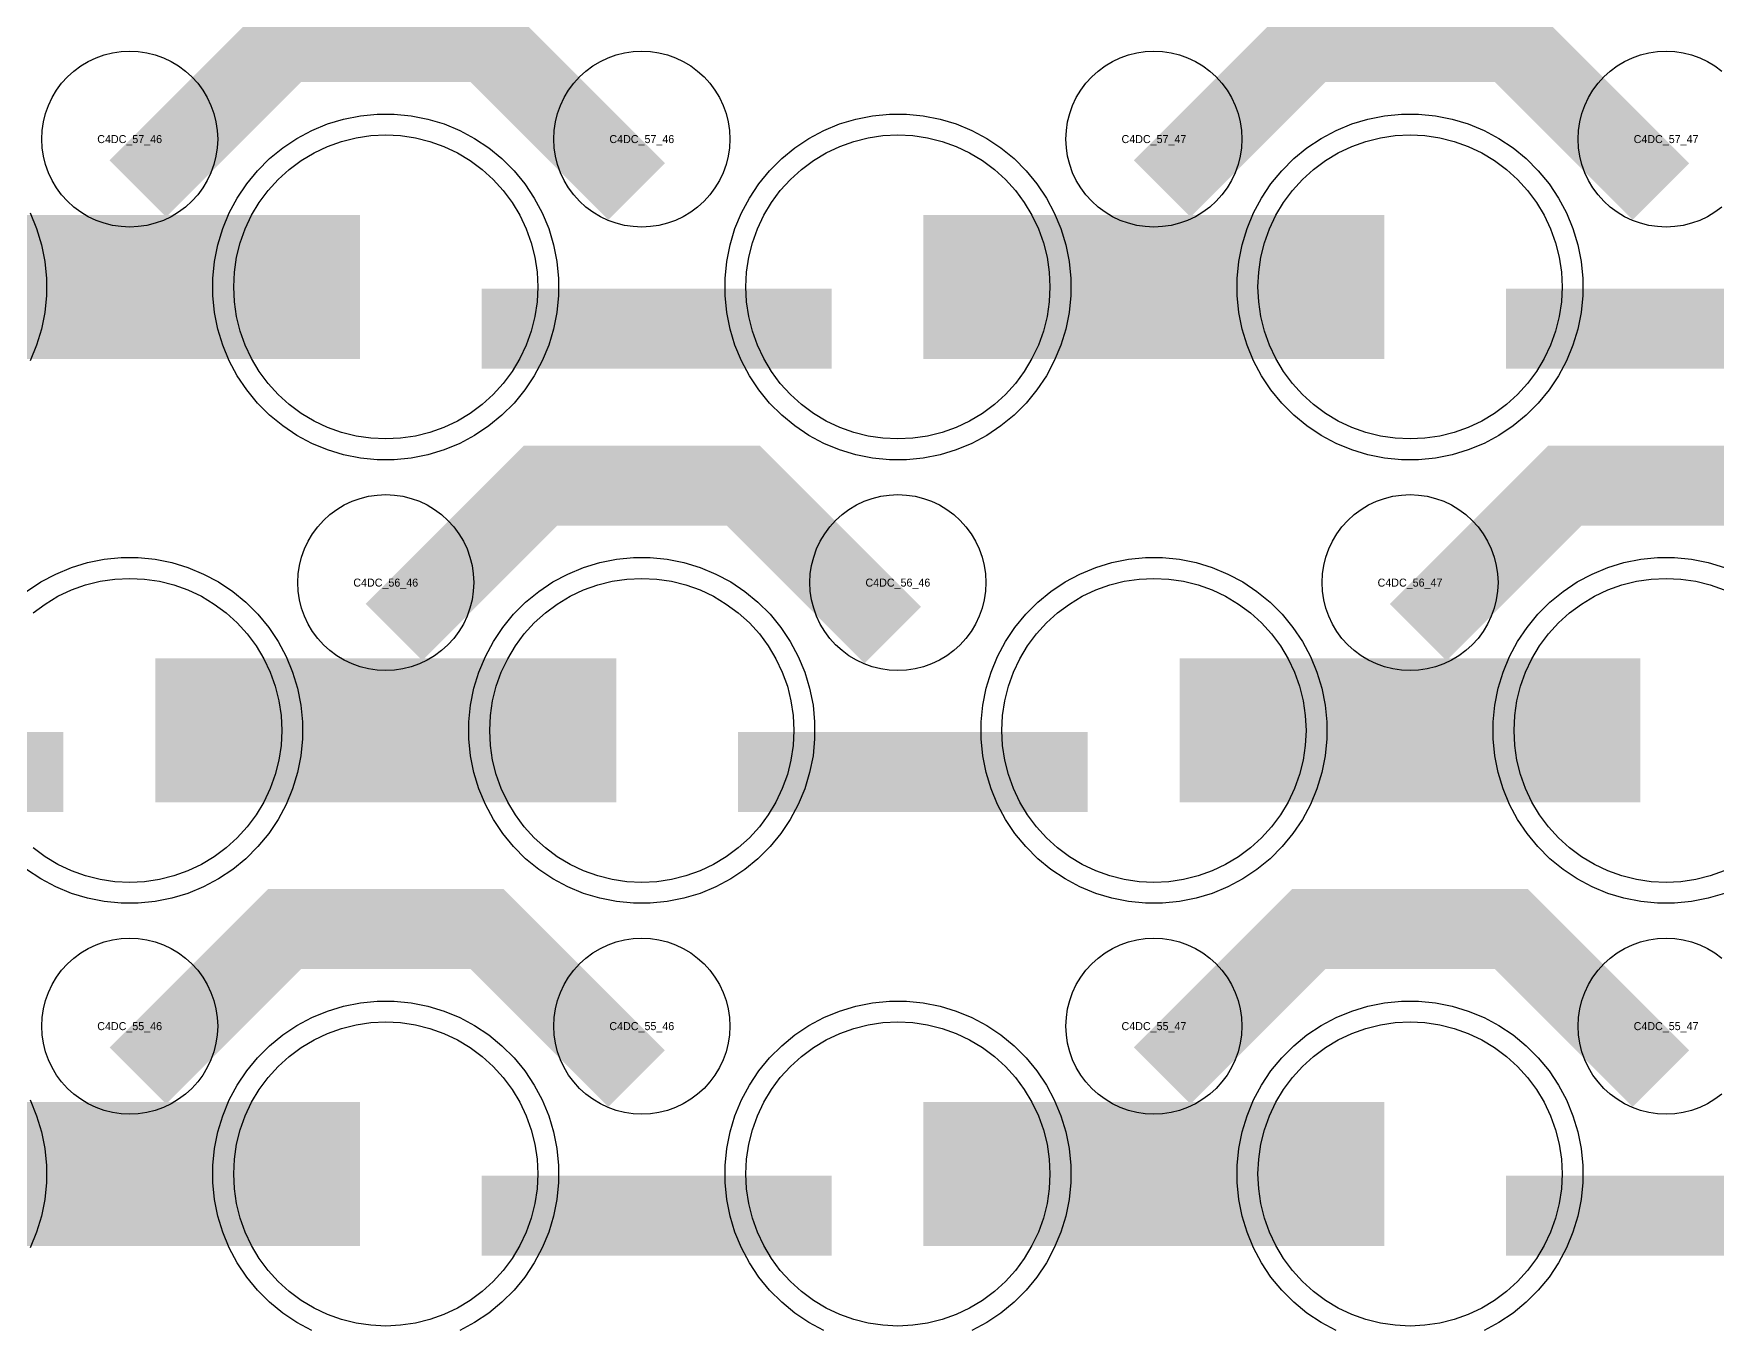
# Model space of a CAD drawing. Extents: x -11880 to 11880, y -14992 to 14992.
# Drawn here: x 2690 to 3216, y -7267 to -6862 of the extents above; entities that cross this region are included whole.
import ezdxf
from ezdxf.enums import TextEntityAlignment as Align

# ---------------------------------------------------------------- set-up
doc = ezdxf.new("R2010")
doc.units = 0
doc.header["$MEASUREMENT"] = 0
for name, color, linetype in [('GDS_775_DT_237', 138, 'CONTINUOUS'), ('RDL1_FS', 34, 'CONTINUOUS'), ('RDL_BS', 160, 'CONTINUOUS')]:
    doc.layers.add(name, color=color, linetype=linetype)

msp = doc.modelspace()

# ---------------------------------------------------------------- linework, layer by layer
at = {"layer": 'RDL1_FS', "color": 241, "true_color": 0xf7abae}
for points in [[(2800, -6988.919), (2795.343, -6988.69), (2790.732, -6988.006), (2786.209, -6986.874), (2781.819, -6985.302), (2777.605, -6983.31), (2773.605, -6980.912), (2769.86, -6978.134), (2766.406, -6975.004), (2763.276, -6971.55), (2760.498, -6967.805), (2758.1, -6963.805), (2756.108, -6959.591), (2754.536, -6955.201), (2753.404, -6950.678), (2752.72, -6946.067), (2752.491, -6941.41), (2752.72, -6936.753), (2753.404, -6932.142), (2754.536, -6927.619), (2756.108, -6923.229), (2758.1, -6919.015), (2760.498, -6915.015), (2763.276, -6911.27), (2766.406, -6907.816), (2769.86, -6904.686), (2773.605, -6901.908), (2777.605, -6899.51), (2781.819, -6897.518), (2786.209, -6895.946), (2790.732, -6894.814), (2795.343, -6894.13), (2800, -6893.901), (2804.657, -6894.13), (2809.268, -6894.814), (2813.791, -6895.946), (2818.181, -6897.518), (2822.395, -6899.51), (2826.395, -6901.908), (2830.14, -6904.686), (2833.594, -6907.816), (2836.724, -6911.27), (2839.502, -6915.015), (2841.9, -6919.015), (2843.892, -6923.229), (2845.464, -6927.619), (2846.596, -6932.142), (2847.28, -6936.753), (2847.509, -6941.41), (2847.28, -6946.067), (2846.596, -6950.678), (2845.464, -6955.201), (2843.892, -6959.591), (2841.9, -6963.805), (2839.502, -6967.805), (2836.724, -6971.55), (2833.594, -6975.004), (2830.14, -6978.134), (2826.395, -6980.912), (2822.395, -6983.31), (2818.181, -6985.302), (2813.791, -6986.874), (2809.268, -6988.006), (2804.657, -6988.69)], [(2960, -6988.919), (2955.343, -6988.69), (2950.732, -6988.006), (2946.209, -6986.874), (2941.819, -6985.302), (2937.605, -6983.31), (2933.605, -6980.912), (2929.86, -6978.134), (2926.406, -6975.004), (2923.276, -6971.55), (2920.498, -6967.805), (2918.1, -6963.805), (2916.108, -6959.591), (2914.536, -6955.201), (2913.404, -6950.678), (2912.72, -6946.067), (2912.491, -6941.41), (2912.72, -6936.753), (2913.404, -6932.142), (2914.536, -6927.619), (2916.108, -6923.229), (2918.1, -6919.015), (2920.498, -6915.015), (2923.276, -6911.27), (2926.406, -6907.816), (2929.86, -6904.686), (2933.605, -6901.908), (2937.605, -6899.51), (2941.819, -6897.518), (2946.209, -6895.946), (2950.732, -6894.814), (2955.343, -6894.13), (2960, -6893.901), (2964.657, -6894.13), (2969.268, -6894.814), (2973.791, -6895.946), (2978.181, -6897.518), (2982.395, -6899.51), (2986.395, -6901.908), (2990.14, -6904.686), (2993.594, -6907.816), (2996.724, -6911.27), (2999.502, -6915.015), (3001.9, -6919.015), (3003.892, -6923.229), (3005.464, -6927.619), (3006.596, -6932.142), (3007.28, -6936.753), (3007.509, -6941.41), (3007.28, -6946.067), (3006.596, -6950.678), (3005.464, -6955.201), (3003.892, -6959.591), (3001.9, -6963.805), (2999.502, -6967.805), (2996.724, -6971.55), (2993.594, -6975.004), (2990.14, -6978.134), (2986.395, -6980.912), (2982.395, -6983.31), (2978.181, -6985.302), (2973.791, -6986.874), (2969.268, -6988.006), (2964.657, -6988.69)], [(3120, -6988.919), (3115.343, -6988.69), (3110.732, -6988.006), (3106.209, -6986.874), (3101.819, -6985.302), (3097.605, -6983.31), (3093.605, -6980.912), (3089.86, -6978.134), (3086.406, -6975.004), (3083.276, -6971.55), (3080.498, -6967.805), (3078.1, -6963.805), (3076.108, -6959.591), (3074.536, -6955.201), (3073.404, -6950.678), (3072.72, -6946.067), (3072.491, -6941.41), (3072.72, -6936.753), (3073.404, -6932.142), (3074.536, -6927.619), (3076.108, -6923.229), (3078.1, -6919.015), (3080.498, -6915.015), (3083.276, -6911.27), (3086.406, -6907.816), (3089.86, -6904.686), (3093.605, -6901.908), (3097.605, -6899.51), (3101.819, -6897.518), (3106.209, -6895.946), (3110.732, -6894.814), (3115.343, -6894.13), (3120, -6893.901), (3124.657, -6894.13), (3129.268, -6894.814), (3133.791, -6895.946), (3138.181, -6897.518), (3142.395, -6899.51), (3146.395, -6901.908), (3150.14, -6904.686), (3153.594, -6907.816), (3156.724, -6911.27), (3159.502, -6915.015), (3161.9, -6919.015), (3163.892, -6923.229), (3165.464, -6927.619), (3166.596, -6932.142), (3167.28, -6936.753), (3167.509, -6941.41), (3167.28, -6946.067), (3166.596, -6950.678), (3165.464, -6955.201), (3163.892, -6959.591), (3161.9, -6963.805), (3159.502, -6967.805), (3156.724, -6971.55), (3153.594, -6975.004), (3150.14, -6978.134), (3146.395, -6980.912), (3142.395, -6983.31), (3138.181, -6985.302), (3133.791, -6986.874), (3129.268, -6988.006), (3124.657, -6988.69)]]:
    msp.add_lwpolyline(points, close=True, dxfattribs=at)
for points in [[(2648.002, -6941.41, 45, 45, 0), (2720.002, -6941.41, 45, 45, 0)], [(2720.002, -6941.41, 45, 45, 0), (2792.002, -6941.41, 45, 45, 0)], [(2968.002, -6941.41, 45, 45, 0), (3040.002, -6941.41, 45, 45, 0)], [(3040.002, -6941.41, 45, 45, 0), (3112.002, -6941.41, 45, 45, 0)]]:
    msp.add_lwpolyline(points, format="xyseb", dxfattribs=at)
at = {"layer": 'RDL1_FS'}
for points in [[(2689.86, -7043.251), (2693.605, -7040.473), (2697.605, -7038.075), (2701.819, -7036.083), (2706.209, -7034.511), (2710.732, -7033.379), (2715.343, -7032.695), (2720, -7032.466), (2724.657, -7032.695), (2729.268, -7033.379), (2733.791, -7034.511), (2738.181, -7036.083), (2742.395, -7038.075), (2746.395, -7040.473), (2750.14, -7043.251), (2753.594, -7046.381), (2756.724, -7049.835), (2759.502, -7053.58), (2761.9, -7057.58), (2763.892, -7061.794), (2765.464, -7066.184), (2766.596, -7070.707), (2767.28, -7075.318), (2767.509, -7079.975), (2767.28, -7084.632), (2766.596, -7089.243), (2765.464, -7093.766), (2763.892, -7098.156), (2761.9, -7102.37), (2759.502, -7106.37), (2756.724, -7110.115), (2753.594, -7113.569), (2750.14, -7116.699), (2746.395, -7119.477), (2742.395, -7121.875), (2738.181, -7123.867), (2733.791, -7125.439), (2729.268, -7126.571), (2724.657, -7127.255), (2720, -7127.484), (2715.343, -7127.255), (2710.732, -7126.571), (2706.209, -7125.439), (2701.819, -7123.867), (2697.605, -7121.875), (2693.605, -7119.477), (2689.86, -7116.699)], [(3218.181, -7123.867), (3213.791, -7125.439), (3209.268, -7126.571), (3204.657, -7127.255), (3200, -7127.484), (3195.343, -7127.255), (3190.732, -7126.571), (3186.209, -7125.439), (3181.819, -7123.867), (3177.605, -7121.875), (3173.605, -7119.477), (3169.86, -7116.699), (3166.406, -7113.569), (3163.276, -7110.115), (3160.498, -7106.37), (3158.1, -7102.37), (3156.108, -7098.156), (3154.536, -7093.766), (3153.404, -7089.243), (3152.72, -7084.632), (3152.491, -7079.975), (3152.72, -7075.318), (3153.404, -7070.707), (3154.536, -7066.184), (3156.108, -7061.794), (3158.1, -7057.58), (3160.498, -7053.58), (3163.276, -7049.835), (3166.406, -7046.381), (3169.86, -7043.251), (3173.605, -7040.473), (3177.605, -7038.075), (3181.819, -7036.083), (3186.209, -7034.511), (3190.732, -7033.379), (3195.343, -7032.695), (3200, -7032.466), (3204.657, -7032.695), (3209.268, -7033.379), (3213.791, -7034.511), (3218.181, -7036.083)]]:
    msp.add_lwpolyline(points, dxfattribs=at)
for points in [[(2880, -7127.484), (2875.343, -7127.255), (2870.732, -7126.571), (2866.209, -7125.439), (2861.819, -7123.867), (2857.605, -7121.875), (2853.605, -7119.477), (2849.86, -7116.699), (2846.406, -7113.569), (2843.276, -7110.115), (2840.498, -7106.37), (2838.1, -7102.37), (2836.108, -7098.156), (2834.536, -7093.766), (2833.404, -7089.243), (2832.72, -7084.632), (2832.491, -7079.975), (2832.72, -7075.318), (2833.404, -7070.707), (2834.536, -7066.184), (2836.108, -7061.794), (2838.1, -7057.58), (2840.498, -7053.58), (2843.276, -7049.835), (2846.406, -7046.381), (2849.86, -7043.251), (2853.605, -7040.473), (2857.605, -7038.075), (2861.819, -7036.083), (2866.209, -7034.511), (2870.732, -7033.379), (2875.343, -7032.695), (2880, -7032.466), (2884.657, -7032.695), (2889.268, -7033.379), (2893.791, -7034.511), (2898.181, -7036.083), (2902.395, -7038.075), (2906.395, -7040.473), (2910.14, -7043.251), (2913.594, -7046.381), (2916.724, -7049.835), (2919.502, -7053.58), (2921.9, -7057.58), (2923.892, -7061.794), (2925.464, -7066.184), (2926.596, -7070.707), (2927.28, -7075.318), (2927.509, -7079.975), (2927.28, -7084.632), (2926.596, -7089.243), (2925.464, -7093.766), (2923.892, -7098.156), (2921.9, -7102.37), (2919.502, -7106.37), (2916.724, -7110.115), (2913.594, -7113.569), (2910.14, -7116.699), (2906.395, -7119.477), (2902.395, -7121.875), (2898.181, -7123.867), (2893.791, -7125.439), (2889.268, -7126.571), (2884.657, -7127.255)], [(3040, -7127.484), (3035.343, -7127.255), (3030.732, -7126.571), (3026.209, -7125.439), (3021.819, -7123.867), (3017.605, -7121.875), (3013.605, -7119.477), (3009.86, -7116.699), (3006.406, -7113.569), (3003.276, -7110.115), (3000.498, -7106.37), (2998.1, -7102.37), (2996.108, -7098.156), (2994.536, -7093.766), (2993.404, -7089.243), (2992.72, -7084.632), (2992.491, -7079.975), (2992.72, -7075.318), (2993.404, -7070.707), (2994.536, -7066.184), (2996.108, -7061.794), (2998.1, -7057.58), (3000.498, -7053.58), (3003.276, -7049.835), (3006.406, -7046.381), (3009.86, -7043.251), (3013.605, -7040.473), (3017.605, -7038.075), (3021.819, -7036.083), (3026.209, -7034.511), (3030.732, -7033.379), (3035.343, -7032.695), (3040, -7032.466), (3044.657, -7032.695), (3049.268, -7033.379), (3053.791, -7034.511), (3058.181, -7036.083), (3062.395, -7038.075), (3066.395, -7040.473), (3070.14, -7043.251), (3073.594, -7046.381), (3076.724, -7049.835), (3079.502, -7053.58), (3081.9, -7057.58), (3083.892, -7061.794), (3085.464, -7066.184), (3086.596, -7070.707), (3087.28, -7075.318), (3087.509, -7079.975), (3087.28, -7084.632), (3086.596, -7089.243), (3085.464, -7093.766), (3083.892, -7098.156), (3081.9, -7102.37), (3079.502, -7106.37), (3076.724, -7110.115), (3073.594, -7113.569), (3070.14, -7116.699), (3066.395, -7119.477), (3062.395, -7121.875), (3058.181, -7123.867), (3053.791, -7125.439), (3049.268, -7126.571), (3044.657, -7127.255)], [(2800, -7266.049), (2795.343, -7265.82), (2790.732, -7265.136), (2786.209, -7264.004), (2781.819, -7262.432), (2777.605, -7260.44), (2773.605, -7258.042), (2769.86, -7255.264), (2766.406, -7252.134), (2763.276, -7248.68), (2760.498, -7244.935), (2758.1, -7240.935), (2756.108, -7236.721), (2754.536, -7232.331), (2753.404, -7227.808), (2752.72, -7223.197), (2752.491, -7218.54), (2752.72, -7213.883), (2753.404, -7209.272), (2754.536, -7204.749), (2756.108, -7200.359), (2758.1, -7196.145), (2760.498, -7192.145), (2763.276, -7188.4), (2766.406, -7184.946), (2769.86, -7181.816), (2773.605, -7179.038), (2777.605, -7176.64), (2781.819, -7174.648), (2786.209, -7173.076), (2790.732, -7171.944), (2795.343, -7171.26), (2800, -7171.031), (2804.657, -7171.26), (2809.268, -7171.944), (2813.791, -7173.076), (2818.181, -7174.648), (2822.395, -7176.64), (2826.395, -7179.038), (2830.14, -7181.816), (2833.594, -7184.946), (2836.724, -7188.4), (2839.502, -7192.145), (2841.9, -7196.145), (2843.892, -7200.359), (2845.464, -7204.749), (2846.596, -7209.272), (2847.28, -7213.883), (2847.509, -7218.54), (2847.28, -7223.197), (2846.596, -7227.808), (2845.464, -7232.331), (2843.892, -7236.721), (2841.9, -7240.935), (2839.502, -7244.935), (2836.724, -7248.68), (2833.594, -7252.134), (2830.14, -7255.264), (2826.395, -7258.042), (2822.395, -7260.44), (2818.181, -7262.432), (2813.791, -7264.004), (2809.268, -7265.136), (2804.657, -7265.82)], [(2960, -7266.049), (2955.343, -7265.82), (2950.732, -7265.136), (2946.209, -7264.004), (2941.819, -7262.432), (2937.605, -7260.44), (2933.605, -7258.042), (2929.86, -7255.264), (2926.406, -7252.134), (2923.276, -7248.68), (2920.498, -7244.935), (2918.1, -7240.935), (2916.108, -7236.721), (2914.536, -7232.331), (2913.404, -7227.808), (2912.72, -7223.197), (2912.491, -7218.54), (2912.72, -7213.883), (2913.404, -7209.272), (2914.536, -7204.749), (2916.108, -7200.359), (2918.1, -7196.145), (2920.498, -7192.145), (2923.276, -7188.4), (2926.406, -7184.946), (2929.86, -7181.816), (2933.605, -7179.038), (2937.605, -7176.64), (2941.819, -7174.648), (2946.209, -7173.076), (2950.732, -7171.944), (2955.343, -7171.26), (2960, -7171.031), (2964.657, -7171.26), (2969.268, -7171.944), (2973.791, -7173.076), (2978.181, -7174.648), (2982.395, -7176.64), (2986.395, -7179.038), (2990.14, -7181.816), (2993.594, -7184.946), (2996.724, -7188.4), (2999.502, -7192.145), (3001.9, -7196.145), (3003.892, -7200.359), (3005.464, -7204.749), (3006.596, -7209.272), (3007.28, -7213.883), (3007.509, -7218.54), (3007.28, -7223.197), (3006.596, -7227.808), (3005.464, -7232.331), (3003.892, -7236.721), (3001.9, -7240.935), (2999.502, -7244.935), (2996.724, -7248.68), (2993.594, -7252.134), (2990.14, -7255.264), (2986.395, -7258.042), (2982.395, -7260.44), (2978.181, -7262.432), (2973.791, -7264.004), (2969.268, -7265.136), (2964.657, -7265.82)], [(3120, -7266.049), (3115.343, -7265.82), (3110.732, -7265.136), (3106.209, -7264.004), (3101.819, -7262.432), (3097.605, -7260.44), (3093.605, -7258.042), (3089.86, -7255.264), (3086.406, -7252.134), (3083.276, -7248.68), (3080.498, -7244.935), (3078.1, -7240.935), (3076.108, -7236.721), (3074.536, -7232.331), (3073.404, -7227.808), (3072.72, -7223.197), (3072.491, -7218.54), (3072.72, -7213.883), (3073.404, -7209.272), (3074.536, -7204.749), (3076.108, -7200.359), (3078.1, -7196.145), (3080.498, -7192.145), (3083.276, -7188.4), (3086.406, -7184.946), (3089.86, -7181.816), (3093.605, -7179.038), (3097.605, -7176.64), (3101.819, -7174.648), (3106.209, -7173.076), (3110.732, -7171.944), (3115.343, -7171.26), (3120, -7171.031), (3124.657, -7171.26), (3129.268, -7171.944), (3133.791, -7173.076), (3138.181, -7174.648), (3142.395, -7176.64), (3146.395, -7179.038), (3150.14, -7181.816), (3153.594, -7184.946), (3156.724, -7188.4), (3159.502, -7192.145), (3161.9, -7196.145), (3163.892, -7200.359), (3165.464, -7204.749), (3166.596, -7209.272), (3167.28, -7213.883), (3167.509, -7218.54), (3167.28, -7223.197), (3166.596, -7227.808), (3165.464, -7232.331), (3163.892, -7236.721), (3161.9, -7240.935), (3159.502, -7244.935), (3156.724, -7248.68), (3153.594, -7252.134), (3150.14, -7255.264), (3146.395, -7258.042), (3142.395, -7260.44), (3138.181, -7262.432), (3133.791, -7264.004), (3129.268, -7265.136), (3124.657, -7265.82)]]:
    msp.add_lwpolyline(points, close=True, dxfattribs=at)
for points in [[(2728.002, -7079.975, 45, 45, 0), (2800.002, -7079.975, 45, 45, 0)], [(2800.002, -7079.975, 45, 45, 0), (2872.002, -7079.975, 45, 45, 0)], [(3048.002, -7079.975, 45, 45, 0), (3120.002, -7079.975, 45, 45, 0)], [(3120.002, -7079.975, 45, 45, 0), (3192.002, -7079.975, 45, 45, 0)], [(2648.002, -7218.54, 45, 45, 0), (2720.002, -7218.54, 45, 45, 0)], [(2720.002, -7218.54, 45, 45, 0), (2792.002, -7218.54, 45, 45, 0)], [(2968.002, -7218.54, 45, 45, 0), (3040.002, -7218.54, 45, 45, 0)], [(3040.002, -7218.54, 45, 45, 0), (3112.002, -7218.54, 45, 45, 0)]]:
    msp.add_lwpolyline(points, format="xyseb", dxfattribs=at)
at = {"layer": 'RDL_BS'}
for points in [[(2722.562, -6910.724, 25, 25, 0), (2768.377, -6864.909, 25, 25, 0), (2801.93, -6864.909, 25, 25, 0)], [(2878.401, -6911.623, 25, 25, 0), (2831.687, -6864.909, 25, 25, 0), (2801.929, -6864.909, 25, 25, 0)], [(3042.562, -6910.724, 25, 25, 0), (3088.377, -6864.909, 25, 25, 0), (3121.93, -6864.909, 25, 25, 0)], [(3198.401, -6911.623, 25, 25, 0), (3151.687, -6864.909, 25, 25, 0), (3121.929, -6864.909, 25, 25, 0)], [(2802.562, -7049.289, 25, 25, 0), (2848.377, -7003.474, 25, 25, 0), (2881.93, -7003.474, 25, 25, 0)], [(2958.401, -7050.188, 25, 25, 0), (2911.687, -7003.474, 25, 25, 0), (2881.929, -7003.474, 25, 25, 0)], [(3122.562, -7049.289, 25, 25, 0), (3168.377, -7003.474, 25, 25, 0), (3201.93, -7003.474, 25, 25, 0)], [(3278.401, -7050.188, 25, 25, 0), (3231.687, -7003.474, 25, 25, 0), (3201.929, -7003.474, 25, 25, 0)], [(2590.016, -7092.988, 25, 25, 0), (2699.281, -7092.988, 25, 25, 0)], [(2910.016, -7092.988, 25, 25, 0), (3019.281, -7092.988, 25, 25, 0)], [(2722.562, -7187.854, 25, 25, 0), (2768.377, -7142.039, 25, 25, 0), (2801.93, -7142.039, 25, 25, 0)], [(2878.401, -7188.753, 25, 25, 0), (2831.687, -7142.039, 25, 25, 0), (2801.929, -7142.039, 25, 25, 0)], [(3042.562, -7187.854, 25, 25, 0), (3088.377, -7142.039, 25, 25, 0), (3121.93, -7142.039, 25, 25, 0)], [(3198.401, -7188.753, 25, 25, 0), (3151.687, -7142.039, 25, 25, 0), (3121.929, -7142.039, 25, 25, 0)], [(2830.016, -7231.553, 25, 25, 0), (2939.281, -7231.553, 25, 25, 0)], [(3150.016, -7231.553, 25, 25, 0), (3259.281, -7231.553, 25, 25, 0)]]:
    msp.add_lwpolyline(points, format="xyseb", dxfattribs=at)
for points in [[(2720, -6922.716), (2717.307, -6922.584), (2714.635, -6922.188), (2712.016, -6921.531), (2709.481, -6920.624), (2707.044, -6919.472), (2704.72, -6918.079), (2702.557, -6916.476), (2700.558, -6914.664), (2698.746, -6912.665), (2697.143, -6910.502), (2695.75, -6908.178), (2694.598, -6905.741), (2693.691, -6903.206), (2693.034, -6900.587), (2692.638, -6897.915), (2692.506, -6895.222), (2692.638, -6892.529), (2693.034, -6889.857), (2693.691, -6887.238), (2694.598, -6884.703), (2695.75, -6882.266), (2697.143, -6879.942), (2698.746, -6877.779), (2700.558, -6875.78), (2702.557, -6873.968), (2704.72, -6872.365), (2707.044, -6870.972), (2709.481, -6869.82), (2712.016, -6868.913), (2714.635, -6868.256), (2717.307, -6867.86), (2720, -6867.728), (2722.693, -6867.86), (2725.365, -6868.256), (2727.984, -6868.913), (2730.519, -6869.82), (2732.956, -6870.972), (2735.28, -6872.365), (2737.443, -6873.968), (2739.442, -6875.78), (2741.254, -6877.779), (2742.857, -6879.942), (2744.25, -6882.266), (2745.402, -6884.703), (2746.309, -6887.238), (2746.966, -6889.857), (2747.362, -6892.529), (2747.494, -6895.222), (2747.362, -6897.915), (2746.966, -6900.587), (2746.309, -6903.206), (2745.402, -6905.741), (2744.25, -6908.178), (2742.857, -6910.502), (2741.254, -6912.665), (2739.442, -6914.664), (2737.443, -6916.476), (2735.28, -6918.079), (2732.956, -6919.472), (2730.519, -6920.624), (2727.984, -6921.531), (2725.365, -6922.188), (2722.693, -6922.584)], [(2880, -6922.716), (2877.307, -6922.584), (2874.635, -6922.188), (2872.016, -6921.531), (2869.481, -6920.624), (2867.044, -6919.472), (2864.72, -6918.079), (2862.557, -6916.476), (2860.558, -6914.664), (2858.746, -6912.665), (2857.143, -6910.502), (2855.75, -6908.178), (2854.598, -6905.741), (2853.691, -6903.206), (2853.034, -6900.587), (2852.638, -6897.915), (2852.506, -6895.222), (2852.638, -6892.529), (2853.034, -6889.857), (2853.691, -6887.238), (2854.598, -6884.703), (2855.75, -6882.266), (2857.143, -6879.942), (2858.746, -6877.779), (2860.558, -6875.78), (2862.557, -6873.968), (2864.72, -6872.365), (2867.044, -6870.972), (2869.481, -6869.82), (2872.016, -6868.913), (2874.635, -6868.256), (2877.307, -6867.86), (2880, -6867.728), (2882.693, -6867.86), (2885.365, -6868.256), (2887.984, -6868.913), (2890.519, -6869.82), (2892.956, -6870.972), (2895.28, -6872.365), (2897.443, -6873.968), (2899.442, -6875.78), (2901.254, -6877.779), (2902.857, -6879.942), (2904.25, -6882.266), (2905.402, -6884.703), (2906.309, -6887.238), (2906.966, -6889.857), (2907.362, -6892.529), (2907.494, -6895.222), (2907.362, -6897.915), (2906.966, -6900.587), (2906.309, -6903.206), (2905.402, -6905.741), (2904.25, -6908.178), (2902.857, -6910.502), (2901.254, -6912.665), (2899.442, -6914.664), (2897.443, -6916.476), (2895.28, -6918.079), (2892.956, -6919.472), (2890.519, -6920.624), (2887.984, -6921.531), (2885.365, -6922.188), (2882.693, -6922.584)], [(3040, -6922.716), (3037.307, -6922.584), (3034.635, -6922.188), (3032.016, -6921.531), (3029.481, -6920.624), (3027.044, -6919.472), (3024.72, -6918.079), (3022.557, -6916.476), (3020.558, -6914.664), (3018.746, -6912.665), (3017.143, -6910.502), (3015.75, -6908.178), (3014.598, -6905.741), (3013.691, -6903.206), (3013.034, -6900.587), (3012.638, -6897.915), (3012.506, -6895.222), (3012.638, -6892.529), (3013.034, -6889.857), (3013.691, -6887.238), (3014.598, -6884.703), (3015.75, -6882.266), (3017.143, -6879.942), (3018.746, -6877.779), (3020.558, -6875.78), (3022.557, -6873.968), (3024.72, -6872.365), (3027.044, -6870.972), (3029.481, -6869.82), (3032.016, -6868.913), (3034.635, -6868.256), (3037.307, -6867.86), (3040, -6867.728), (3042.693, -6867.86), (3045.365, -6868.256), (3047.984, -6868.913), (3050.519, -6869.82), (3052.956, -6870.972), (3055.28, -6872.365), (3057.443, -6873.968), (3059.442, -6875.78), (3061.254, -6877.779), (3062.857, -6879.942), (3064.25, -6882.266), (3065.402, -6884.703), (3066.309, -6887.238), (3066.966, -6889.857), (3067.362, -6892.529), (3067.494, -6895.222), (3067.362, -6897.915), (3066.966, -6900.587), (3066.309, -6903.206), (3065.402, -6905.741), (3064.25, -6908.178), (3062.857, -6910.502), (3061.254, -6912.665), (3059.442, -6914.664), (3057.443, -6916.476), (3055.28, -6918.079), (3052.956, -6919.472), (3050.519, -6920.624), (3047.984, -6921.531), (3045.365, -6922.188), (3042.693, -6922.584)], [(2800, -7061.281), (2797.307, -7061.149), (2794.635, -7060.753), (2792.016, -7060.096), (2789.481, -7059.189), (2787.044, -7058.037), (2784.72, -7056.644), (2782.557, -7055.041), (2780.558, -7053.229), (2778.746, -7051.23), (2777.143, -7049.067), (2775.75, -7046.743), (2774.598, -7044.306), (2773.691, -7041.771), (2773.034, -7039.152), (2772.638, -7036.48), (2772.506, -7033.787), (2772.638, -7031.094), (2773.034, -7028.422), (2773.691, -7025.803), (2774.598, -7023.268), (2775.75, -7020.831), (2777.143, -7018.507), (2778.746, -7016.344), (2780.558, -7014.345), (2782.557, -7012.533), (2784.72, -7010.93), (2787.044, -7009.537), (2789.481, -7008.385), (2792.016, -7007.478), (2794.635, -7006.821), (2797.307, -7006.425), (2800, -7006.293), (2802.693, -7006.425), (2805.365, -7006.821), (2807.984, -7007.478), (2810.519, -7008.385), (2812.956, -7009.537), (2815.28, -7010.93), (2817.443, -7012.533), (2819.442, -7014.345), (2821.254, -7016.344), (2822.857, -7018.507), (2824.25, -7020.831), (2825.402, -7023.268), (2826.309, -7025.803), (2826.966, -7028.422), (2827.362, -7031.094), (2827.494, -7033.787), (2827.362, -7036.48), (2826.966, -7039.152), (2826.309, -7041.771), (2825.402, -7044.306), (2824.25, -7046.743), (2822.857, -7049.067), (2821.254, -7051.23), (2819.442, -7053.229), (2817.443, -7055.041), (2815.28, -7056.644), (2812.956, -7058.037), (2810.519, -7059.189), (2807.984, -7060.096), (2805.365, -7060.753), (2802.693, -7061.149)], [(2960, -7061.281), (2957.307, -7061.149), (2954.635, -7060.753), (2952.016, -7060.096), (2949.481, -7059.189), (2947.044, -7058.037), (2944.72, -7056.644), (2942.557, -7055.041), (2940.558, -7053.229), (2938.746, -7051.23), (2937.143, -7049.067), (2935.75, -7046.743), (2934.598, -7044.306), (2933.691, -7041.771), (2933.034, -7039.152), (2932.638, -7036.48), (2932.506, -7033.787), (2932.638, -7031.094), (2933.034, -7028.422), (2933.691, -7025.803), (2934.598, -7023.268), (2935.75, -7020.831), (2937.143, -7018.507), (2938.746, -7016.344), (2940.558, -7014.345), (2942.557, -7012.533), (2944.72, -7010.93), (2947.044, -7009.537), (2949.481, -7008.385), (2952.016, -7007.478), (2954.635, -7006.821), (2957.307, -7006.425), (2960, -7006.293), (2962.693, -7006.425), (2965.365, -7006.821), (2967.984, -7007.478), (2970.519, -7008.385), (2972.956, -7009.537), (2975.28, -7010.93), (2977.443, -7012.533), (2979.442, -7014.345), (2981.254, -7016.344), (2982.857, -7018.507), (2984.25, -7020.831), (2985.402, -7023.268), (2986.309, -7025.803), (2986.966, -7028.422), (2987.362, -7031.094), (2987.494, -7033.787), (2987.362, -7036.48), (2986.966, -7039.152), (2986.309, -7041.771), (2985.402, -7044.306), (2984.25, -7046.743), (2982.857, -7049.067), (2981.254, -7051.23), (2979.442, -7053.229), (2977.443, -7055.041), (2975.28, -7056.644), (2972.956, -7058.037), (2970.519, -7059.189), (2967.984, -7060.096), (2965.365, -7060.753), (2962.693, -7061.149)], [(3120, -7061.281), (3117.307, -7061.149), (3114.635, -7060.753), (3112.016, -7060.096), (3109.481, -7059.189), (3107.044, -7058.037), (3104.72, -7056.644), (3102.557, -7055.041), (3100.558, -7053.229), (3098.746, -7051.23), (3097.143, -7049.067), (3095.75, -7046.743), (3094.598, -7044.306), (3093.691, -7041.771), (3093.034, -7039.152), (3092.638, -7036.48), (3092.506, -7033.787), (3092.638, -7031.094), (3093.034, -7028.422), (3093.691, -7025.803), (3094.598, -7023.268), (3095.75, -7020.831), (3097.143, -7018.507), (3098.746, -7016.344), (3100.558, -7014.345), (3102.557, -7012.533), (3104.72, -7010.93), (3107.044, -7009.537), (3109.481, -7008.385), (3112.016, -7007.478), (3114.635, -7006.821), (3117.307, -7006.425), (3120, -7006.293), (3122.693, -7006.425), (3125.365, -7006.821), (3127.984, -7007.478), (3130.519, -7008.385), (3132.956, -7009.537), (3135.28, -7010.93), (3137.443, -7012.533), (3139.442, -7014.345), (3141.254, -7016.344), (3142.857, -7018.507), (3144.25, -7020.831), (3145.402, -7023.268), (3146.309, -7025.803), (3146.966, -7028.422), (3147.362, -7031.094), (3147.494, -7033.787), (3147.362, -7036.48), (3146.966, -7039.152), (3146.309, -7041.771), (3145.402, -7044.306), (3144.25, -7046.743), (3142.857, -7049.067), (3141.254, -7051.23), (3139.442, -7053.229), (3137.443, -7055.041), (3135.28, -7056.644), (3132.956, -7058.037), (3130.519, -7059.189), (3127.984, -7060.096), (3125.365, -7060.753), (3122.693, -7061.149)], [(2877.356, -7133.975), (2872.062, -7133.458), (2866.835, -7132.412), (2861.795, -7130.881), (2856.885, -7128.85), (2852.223, -7126.358), (2847.809, -7123.411), (2843.708, -7120.049), (2839.926, -7116.267), (2836.564, -7112.166), (2833.617, -7107.752), (2831.125, -7103.09), (2829.094, -7098.18), (2827.563, -7093.14), (2826.517, -7087.913), (2826, -7082.619), (2826, -7077.331), (2826.517, -7072.037), (2827.563, -7066.81), (2829.094, -7061.77), (2831.125, -7056.86), (2833.617, -7052.198), (2836.564, -7047.784), (2839.926, -7043.683), (2843.708, -7039.901), (2847.809, -7036.539), (2852.223, -7033.592), (2856.885, -7031.1), (2861.795, -7029.069), (2866.835, -7027.538), (2872.062, -7026.492), (2877.356, -7025.975), (2882.644, -7025.975), (2887.938, -7026.492), (2893.165, -7027.538), (2898.205, -7029.069), (2903.115, -7031.1), (2907.777, -7033.592), (2912.191, -7036.539), (2916.292, -7039.901), (2920.074, -7043.683), (2923.436, -7047.784), (2926.383, -7052.198), (2928.875, -7056.86), (2930.906, -7061.77), (2932.437, -7066.81), (2933.483, -7072.037), (2934, -7077.331), (2934, -7082.619), (2933.483, -7087.913), (2932.437, -7093.14), (2930.906, -7098.18), (2928.875, -7103.09), (2926.383, -7107.752), (2923.436, -7112.166), (2920.074, -7116.267), (2916.292, -7120.049), (2912.191, -7123.411), (2907.777, -7126.358), (2903.115, -7128.85), (2898.205, -7130.881), (2893.165, -7132.412), (2887.938, -7133.458), (2882.644, -7133.975)], [(3037.356, -7133.975), (3032.062, -7133.458), (3026.835, -7132.412), (3021.795, -7130.881), (3016.885, -7128.85), (3012.223, -7126.358), (3007.809, -7123.411), (3003.708, -7120.049), (2999.926, -7116.267), (2996.564, -7112.166), (2993.617, -7107.752), (2991.125, -7103.09), (2989.094, -7098.18), (2987.563, -7093.14), (2986.517, -7087.913), (2986, -7082.619), (2986, -7077.331), (2986.517, -7072.037), (2987.563, -7066.81), (2989.094, -7061.77), (2991.125, -7056.86), (2993.617, -7052.198), (2996.564, -7047.784), (2999.926, -7043.683), (3003.708, -7039.901), (3007.809, -7036.539), (3012.223, -7033.592), (3016.885, -7031.1), (3021.795, -7029.069), (3026.835, -7027.538), (3032.062, -7026.492), (3037.356, -7025.975), (3042.644, -7025.975), (3047.938, -7026.492), (3053.165, -7027.538), (3058.205, -7029.069), (3063.115, -7031.1), (3067.777, -7033.592), (3072.191, -7036.539), (3076.292, -7039.901), (3080.074, -7043.683), (3083.436, -7047.784), (3086.383, -7052.198), (3088.875, -7056.86), (3090.906, -7061.77), (3092.437, -7066.81), (3093.483, -7072.037), (3094, -7077.331), (3094, -7082.619), (3093.483, -7087.913), (3092.437, -7093.14), (3090.906, -7098.18), (3088.875, -7103.09), (3086.383, -7107.752), (3083.436, -7112.166), (3080.074, -7116.267), (3076.292, -7120.049), (3072.191, -7123.411), (3067.777, -7126.358), (3063.115, -7128.85), (3058.205, -7130.881), (3053.165, -7132.412), (3047.938, -7133.458), (3042.644, -7133.975)], [(2720, -7199.846), (2717.307, -7199.714), (2714.635, -7199.318), (2712.016, -7198.661), (2709.481, -7197.754), (2707.044, -7196.602), (2704.72, -7195.209), (2702.557, -7193.606), (2700.558, -7191.794), (2698.746, -7189.795), (2697.143, -7187.632), (2695.75, -7185.308), (2694.598, -7182.871), (2693.691, -7180.336), (2693.034, -7177.717), (2692.638, -7175.045), (2692.506, -7172.352), (2692.638, -7169.659), (2693.034, -7166.987), (2693.691, -7164.368), (2694.598, -7161.833), (2695.75, -7159.396), (2697.143, -7157.072), (2698.746, -7154.909), (2700.558, -7152.91), (2702.557, -7151.098), (2704.72, -7149.495), (2707.044, -7148.102), (2709.481, -7146.95), (2712.016, -7146.043), (2714.635, -7145.386), (2717.307, -7144.99), (2720, -7144.858), (2722.693, -7144.99), (2725.365, -7145.386), (2727.984, -7146.043), (2730.519, -7146.95), (2732.956, -7148.102), (2735.28, -7149.495), (2737.443, -7151.098), (2739.442, -7152.91), (2741.254, -7154.909), (2742.857, -7157.072), (2744.25, -7159.396), (2745.402, -7161.833), (2746.309, -7164.368), (2746.966, -7166.987), (2747.362, -7169.659), (2747.494, -7172.352), (2747.362, -7175.045), (2746.966, -7177.717), (2746.309, -7180.336), (2745.402, -7182.871), (2744.25, -7185.308), (2742.857, -7187.632), (2741.254, -7189.795), (2739.442, -7191.794), (2737.443, -7193.606), (2735.28, -7195.209), (2732.956, -7196.602), (2730.519, -7197.754), (2727.984, -7198.661), (2725.365, -7199.318), (2722.693, -7199.714)], [(2880, -7199.846), (2877.307, -7199.714), (2874.635, -7199.318), (2872.016, -7198.661), (2869.481, -7197.754), (2867.044, -7196.602), (2864.72, -7195.209), (2862.557, -7193.606), (2860.558, -7191.794), (2858.746, -7189.795), (2857.143, -7187.632), (2855.75, -7185.308), (2854.598, -7182.871), (2853.691, -7180.336), (2853.034, -7177.717), (2852.638, -7175.045), (2852.506, -7172.352), (2852.638, -7169.659), (2853.034, -7166.987), (2853.691, -7164.368), (2854.598, -7161.833), (2855.75, -7159.396), (2857.143, -7157.072), (2858.746, -7154.909), (2860.558, -7152.91), (2862.557, -7151.098), (2864.72, -7149.495), (2867.044, -7148.102), (2869.481, -7146.95), (2872.016, -7146.043), (2874.635, -7145.386), (2877.307, -7144.99), (2880, -7144.858), (2882.693, -7144.99), (2885.365, -7145.386), (2887.984, -7146.043), (2890.519, -7146.95), (2892.956, -7148.102), (2895.28, -7149.495), (2897.443, -7151.098), (2899.442, -7152.91), (2901.254, -7154.909), (2902.857, -7157.072), (2904.25, -7159.396), (2905.402, -7161.833), (2906.309, -7164.368), (2906.966, -7166.987), (2907.362, -7169.659), (2907.494, -7172.352), (2907.362, -7175.045), (2906.966, -7177.717), (2906.309, -7180.336), (2905.402, -7182.871), (2904.25, -7185.308), (2902.857, -7187.632), (2901.254, -7189.795), (2899.442, -7191.794), (2897.443, -7193.606), (2895.28, -7195.209), (2892.956, -7196.602), (2890.519, -7197.754), (2887.984, -7198.661), (2885.365, -7199.318), (2882.693, -7199.714)], [(3040, -7199.846), (3037.307, -7199.714), (3034.635, -7199.318), (3032.016, -7198.661), (3029.481, -7197.754), (3027.044, -7196.602), (3024.72, -7195.209), (3022.557, -7193.606), (3020.558, -7191.794), (3018.746, -7189.795), (3017.143, -7187.632), (3015.75, -7185.308), (3014.598, -7182.871), (3013.691, -7180.336), (3013.034, -7177.717), (3012.638, -7175.045), (3012.506, -7172.352), (3012.638, -7169.659), (3013.034, -7166.987), (3013.691, -7164.368), (3014.598, -7161.833), (3015.75, -7159.396), (3017.143, -7157.072), (3018.746, -7154.909), (3020.558, -7152.91), (3022.557, -7151.098), (3024.72, -7149.495), (3027.044, -7148.102), (3029.481, -7146.95), (3032.016, -7146.043), (3034.635, -7145.386), (3037.307, -7144.99), (3040, -7144.858), (3042.693, -7144.99), (3045.365, -7145.386), (3047.984, -7146.043), (3050.519, -7146.95), (3052.956, -7148.102), (3055.28, -7149.495), (3057.443, -7151.098), (3059.442, -7152.91), (3061.254, -7154.909), (3062.857, -7157.072), (3064.25, -7159.396), (3065.402, -7161.833), (3066.309, -7164.368), (3066.966, -7166.987), (3067.362, -7169.659), (3067.494, -7172.352), (3067.362, -7175.045), (3066.966, -7177.717), (3066.309, -7180.336), (3065.402, -7182.871), (3064.25, -7185.308), (3062.857, -7187.632), (3061.254, -7189.795), (3059.442, -7191.794), (3057.443, -7193.606), (3055.28, -7195.209), (3052.956, -7196.602), (3050.519, -7197.754), (3047.984, -7198.661), (3045.365, -7199.318), (3042.693, -7199.714)]]:
    msp.add_lwpolyline(points, close=True, dxfattribs=at)
for points in [[(3217.443, -6916.476), (3215.28, -6918.079), (3212.956, -6919.472), (3210.519, -6920.624), (3207.984, -6921.531), (3205.365, -6922.188), (3202.693, -6922.584), (3200, -6922.716), (3197.307, -6922.584), (3194.635, -6922.188), (3192.016, -6921.531), (3189.481, -6920.624), (3187.044, -6919.472), (3184.72, -6918.079), (3182.557, -6916.476), (3180.558, -6914.664), (3178.746, -6912.665), (3177.143, -6910.502), (3175.75, -6908.178), (3174.598, -6905.741), (3173.691, -6903.206), (3173.034, -6900.587), (3172.638, -6897.915), (3172.506, -6895.222), (3172.638, -6892.529), (3173.034, -6889.857), (3173.691, -6887.238), (3174.598, -6884.703), (3175.75, -6882.266), (3177.143, -6879.942), (3178.746, -6877.779), (3180.558, -6875.78), (3182.557, -6873.968), (3184.72, -6872.365), (3187.044, -6870.972), (3189.481, -6869.82), (3192.016, -6868.913), (3194.635, -6868.256), (3197.307, -6867.86), (3200, -6867.728), (3202.693, -6867.86), (3205.365, -6868.256), (3207.984, -6868.913), (3210.519, -6869.82), (3212.956, -6870.972), (3215.28, -6872.365), (3217.443, -6873.968)], [(2687.809, -7036.539), (2692.223, -7033.592), (2696.885, -7031.1), (2701.795, -7029.069), (2706.835, -7027.538), (2712.062, -7026.492), (2717.356, -7025.975), (2722.644, -7025.975), (2727.938, -7026.492), (2733.165, -7027.538), (2738.205, -7029.069), (2743.115, -7031.1), (2747.777, -7033.592), (2752.191, -7036.539), (2756.292, -7039.901), (2760.074, -7043.683), (2763.436, -7047.784), (2766.383, -7052.198), (2768.875, -7056.86), (2770.906, -7061.77), (2772.437, -7066.81), (2773.483, -7072.037), (2774, -7077.331), (2774, -7082.619), (2773.483, -7087.913), (2772.437, -7093.14), (2770.906, -7098.18), (2768.875, -7103.09), (2766.383, -7107.752), (2763.436, -7112.166), (2760.074, -7116.267), (2756.292, -7120.049), (2752.191, -7123.411), (2747.777, -7126.358), (2743.115, -7128.85), (2738.205, -7130.881), (2733.165, -7132.412), (2727.938, -7133.458), (2722.644, -7133.975), (2717.356, -7133.975), (2712.062, -7133.458), (2706.835, -7132.412), (2701.795, -7130.881), (2696.885, -7128.85), (2692.223, -7126.358), (2687.809, -7123.411)], [(3218.205, -7130.881), (3213.165, -7132.412), (3207.938, -7133.458), (3202.644, -7133.975), (3197.356, -7133.975), (3192.062, -7133.458), (3186.835, -7132.412), (3181.795, -7130.881), (3176.885, -7128.85), (3172.223, -7126.358), (3167.809, -7123.411), (3163.708, -7120.049), (3159.926, -7116.267), (3156.564, -7112.166), (3153.617, -7107.752), (3151.125, -7103.09), (3149.094, -7098.18), (3147.563, -7093.14), (3146.517, -7087.913), (3146, -7082.619), (3146, -7077.331), (3146.517, -7072.037), (3147.563, -7066.81), (3149.094, -7061.77), (3151.125, -7056.86), (3153.617, -7052.198), (3156.564, -7047.784), (3159.926, -7043.683), (3163.708, -7039.901), (3167.809, -7036.539), (3172.223, -7033.592), (3176.885, -7031.1), (3181.795, -7029.069), (3186.835, -7027.538), (3192.062, -7026.492), (3197.356, -7025.975), (3202.644, -7025.975), (3207.938, -7026.492), (3213.165, -7027.538), (3218.205, -7029.069)], [(3217.443, -7193.606), (3215.28, -7195.209), (3212.956, -7196.602), (3210.519, -7197.754), (3207.984, -7198.661), (3205.365, -7199.318), (3202.693, -7199.714), (3200, -7199.846), (3197.307, -7199.714), (3194.635, -7199.318), (3192.016, -7198.661), (3189.481, -7197.754), (3187.044, -7196.602), (3184.72, -7195.209), (3182.557, -7193.606), (3180.558, -7191.794), (3178.746, -7189.795), (3177.143, -7187.632), (3175.75, -7185.308), (3174.598, -7182.871), (3173.691, -7180.336), (3173.034, -7177.717), (3172.638, -7175.045), (3172.506, -7172.352), (3172.638, -7169.659), (3173.034, -7166.987), (3173.691, -7164.368), (3174.598, -7161.833), (3175.75, -7159.396), (3177.143, -7157.072), (3178.746, -7154.909), (3180.558, -7152.91), (3182.557, -7151.098), (3184.72, -7149.495), (3187.044, -7148.102), (3189.481, -7146.95), (3192.016, -7146.043), (3194.635, -7145.386), (3197.307, -7144.99), (3200, -7144.858), (3202.693, -7144.99), (3205.365, -7145.386), (3207.984, -7146.043), (3210.519, -7146.95), (3212.956, -7148.102), (3215.28, -7149.495), (3217.443, -7151.098)], [(2776.885, -7267.415), (2772.223, -7264.923), (2767.809, -7261.976), (2763.708, -7258.614), (2759.926, -7254.832), (2756.564, -7250.731), (2753.617, -7246.317), (2751.125, -7241.655), (2749.094, -7236.745), (2747.563, -7231.705), (2746.517, -7226.478), (2746, -7221.184), (2746, -7215.896), (2746.517, -7210.602), (2747.563, -7205.375), (2749.094, -7200.335), (2751.125, -7195.425), (2753.617, -7190.763), (2756.564, -7186.349), (2759.926, -7182.248), (2763.708, -7178.466), (2767.809, -7175.104), (2772.223, -7172.157), (2776.885, -7169.665), (2781.795, -7167.634), (2786.835, -7166.103), (2792.062, -7165.057), (2797.356, -7164.54), (2802.644, -7164.54), (2807.938, -7165.057), (2813.165, -7166.103), (2818.205, -7167.634), (2823.115, -7169.665), (2827.777, -7172.157), (2832.191, -7175.104), (2836.292, -7178.466), (2840.074, -7182.248), (2843.436, -7186.349), (2846.383, -7190.763), (2848.875, -7195.425), (2850.906, -7200.335), (2852.437, -7205.375), (2853.483, -7210.602), (2854, -7215.896), (2854, -7221.184), (2853.483, -7226.478), (2852.437, -7231.705), (2850.906, -7236.745), (2848.875, -7241.655), (2846.383, -7246.317), (2843.436, -7250.731), (2840.074, -7254.832), (2836.292, -7258.614), (2832.191, -7261.976), (2827.777, -7264.923), (2823.115, -7267.415)], [(2936.885, -7267.415), (2932.223, -7264.923), (2927.809, -7261.976), (2923.708, -7258.614), (2919.926, -7254.832), (2916.564, -7250.731), (2913.617, -7246.317), (2911.125, -7241.655), (2909.094, -7236.745), (2907.563, -7231.705), (2906.517, -7226.478), (2906, -7221.184), (2906, -7215.896), (2906.517, -7210.602), (2907.563, -7205.375), (2909.094, -7200.335), (2911.125, -7195.425), (2913.617, -7190.763), (2916.564, -7186.349), (2919.926, -7182.248), (2923.708, -7178.466), (2927.809, -7175.104), (2932.223, -7172.157), (2936.885, -7169.665), (2941.795, -7167.634), (2946.835, -7166.103), (2952.062, -7165.057), (2957.356, -7164.54), (2962.644, -7164.54), (2967.938, -7165.057), (2973.165, -7166.103), (2978.205, -7167.634), (2983.115, -7169.665), (2987.777, -7172.157), (2992.191, -7175.104), (2996.292, -7178.466), (3000.074, -7182.248), (3003.436, -7186.349), (3006.383, -7190.763), (3008.875, -7195.425), (3010.906, -7200.335), (3012.437, -7205.375), (3013.483, -7210.602), (3014, -7215.896), (3014, -7221.184), (3013.483, -7226.478), (3012.437, -7231.705), (3010.906, -7236.745), (3008.875, -7241.655), (3006.383, -7246.317), (3003.436, -7250.731), (3000.074, -7254.832), (2996.292, -7258.614), (2992.191, -7261.976), (2987.777, -7264.923), (2983.115, -7267.415)], [(3096.885, -7267.415), (3092.223, -7264.923), (3087.809, -7261.976), (3083.708, -7258.614), (3079.926, -7254.832), (3076.564, -7250.731), (3073.617, -7246.317), (3071.125, -7241.655), (3069.094, -7236.745), (3067.563, -7231.705), (3066.517, -7226.478), (3066, -7221.184), (3066, -7215.896), (3066.517, -7210.602), (3067.563, -7205.375), (3069.094, -7200.335), (3071.125, -7195.425), (3073.617, -7190.763), (3076.564, -7186.349), (3079.926, -7182.248), (3083.708, -7178.466), (3087.809, -7175.104), (3092.223, -7172.157), (3096.885, -7169.665), (3101.795, -7167.634), (3106.835, -7166.103), (3112.062, -7165.057), (3117.356, -7164.54), (3122.644, -7164.54), (3127.938, -7165.057), (3133.165, -7166.103), (3138.205, -7167.634), (3143.115, -7169.665), (3147.777, -7172.157), (3152.191, -7175.104), (3156.292, -7178.466), (3160.074, -7182.248), (3163.436, -7186.349), (3166.383, -7190.763), (3168.875, -7195.425), (3170.906, -7200.335), (3172.437, -7205.375), (3173.483, -7210.602), (3174, -7215.896), (3174, -7221.184), (3173.483, -7226.478), (3172.437, -7231.705), (3170.906, -7236.745), (3168.875, -7241.655), (3166.383, -7246.317), (3163.436, -7250.731), (3160.074, -7254.832), (3156.292, -7258.614), (3152.191, -7261.976), (3147.777, -7264.923), (3143.115, -7267.415)], [(2688.875, -7195.425), (2690.906, -7200.335), (2692.437, -7205.375), (2693.483, -7210.602), (2694, -7215.896), (2694, -7221.184), (2693.483, -7226.478), (2692.437, -7231.705), (2690.906, -7236.745), (2688.875, -7241.655)]]:
    msp.add_lwpolyline(points, dxfattribs=at)
at = {"layer": 'RDL_BS', "color": 241, "true_color": 0xf7abae}
for points in [[(2797.356, -6995.41), (2792.062, -6994.893), (2786.835, -6993.847), (2781.795, -6992.316), (2776.885, -6990.285), (2772.223, -6987.793), (2767.809, -6984.846), (2763.708, -6981.484), (2759.926, -6977.702), (2756.564, -6973.601), (2753.617, -6969.187), (2751.125, -6964.525), (2749.094, -6959.615), (2747.563, -6954.575), (2746.517, -6949.348), (2746, -6944.054), (2746, -6938.766), (2746.517, -6933.472), (2747.563, -6928.245), (2749.094, -6923.205), (2751.125, -6918.295), (2753.617, -6913.633), (2756.564, -6909.219), (2759.926, -6905.118), (2763.708, -6901.336), (2767.809, -6897.974), (2772.223, -6895.027), (2776.885, -6892.535), (2781.795, -6890.504), (2786.835, -6888.973), (2792.062, -6887.927), (2797.356, -6887.41), (2802.644, -6887.41), (2807.938, -6887.927), (2813.165, -6888.973), (2818.205, -6890.504), (2823.115, -6892.535), (2827.777, -6895.027), (2832.191, -6897.974), (2836.292, -6901.336), (2840.074, -6905.118), (2843.436, -6909.219), (2846.383, -6913.633), (2848.875, -6918.295), (2850.906, -6923.205), (2852.437, -6928.245), (2853.483, -6933.472), (2854, -6938.766), (2854, -6944.054), (2853.483, -6949.348), (2852.437, -6954.575), (2850.906, -6959.615), (2848.875, -6964.525), (2846.383, -6969.187), (2843.436, -6973.601), (2840.074, -6977.702), (2836.292, -6981.484), (2832.191, -6984.846), (2827.777, -6987.793), (2823.115, -6990.285), (2818.205, -6992.316), (2813.165, -6993.847), (2807.938, -6994.893), (2802.644, -6995.41)], [(2957.356, -6995.41), (2952.062, -6994.893), (2946.835, -6993.847), (2941.795, -6992.316), (2936.885, -6990.285), (2932.223, -6987.793), (2927.809, -6984.846), (2923.708, -6981.484), (2919.926, -6977.702), (2916.564, -6973.601), (2913.617, -6969.187), (2911.125, -6964.525), (2909.094, -6959.615), (2907.563, -6954.575), (2906.517, -6949.348), (2906, -6944.054), (2906, -6938.766), (2906.517, -6933.472), (2907.563, -6928.245), (2909.094, -6923.205), (2911.125, -6918.295), (2913.617, -6913.633), (2916.564, -6909.219), (2919.926, -6905.118), (2923.708, -6901.336), (2927.809, -6897.974), (2932.223, -6895.027), (2936.885, -6892.535), (2941.795, -6890.504), (2946.835, -6888.973), (2952.062, -6887.927), (2957.356, -6887.41), (2962.644, -6887.41), (2967.938, -6887.927), (2973.165, -6888.973), (2978.205, -6890.504), (2983.115, -6892.535), (2987.777, -6895.027), (2992.191, -6897.974), (2996.292, -6901.336), (3000.074, -6905.118), (3003.436, -6909.219), (3006.383, -6913.633), (3008.875, -6918.295), (3010.906, -6923.205), (3012.437, -6928.245), (3013.483, -6933.472), (3014, -6938.766), (3014, -6944.054), (3013.483, -6949.348), (3012.437, -6954.575), (3010.906, -6959.615), (3008.875, -6964.525), (3006.383, -6969.187), (3003.436, -6973.601), (3000.074, -6977.702), (2996.292, -6981.484), (2992.191, -6984.846), (2987.777, -6987.793), (2983.115, -6990.285), (2978.205, -6992.316), (2973.165, -6993.847), (2967.938, -6994.893), (2962.644, -6995.41)], [(3117.356, -6995.41), (3112.062, -6994.893), (3106.835, -6993.847), (3101.795, -6992.316), (3096.885, -6990.285), (3092.223, -6987.793), (3087.809, -6984.846), (3083.708, -6981.484), (3079.926, -6977.702), (3076.564, -6973.601), (3073.617, -6969.187), (3071.125, -6964.525), (3069.094, -6959.615), (3067.563, -6954.575), (3066.517, -6949.348), (3066, -6944.054), (3066, -6938.766), (3066.517, -6933.472), (3067.563, -6928.245), (3069.094, -6923.205), (3071.125, -6918.295), (3073.617, -6913.633), (3076.564, -6909.219), (3079.926, -6905.118), (3083.708, -6901.336), (3087.809, -6897.974), (3092.223, -6895.027), (3096.885, -6892.535), (3101.795, -6890.504), (3106.835, -6888.973), (3112.062, -6887.927), (3117.356, -6887.41), (3122.644, -6887.41), (3127.938, -6887.927), (3133.165, -6888.973), (3138.205, -6890.504), (3143.115, -6892.535), (3147.777, -6895.027), (3152.191, -6897.974), (3156.292, -6901.336), (3160.074, -6905.118), (3163.436, -6909.219), (3166.383, -6913.633), (3168.875, -6918.295), (3170.906, -6923.205), (3172.437, -6928.245), (3173.483, -6933.472), (3174, -6938.766), (3174, -6944.054), (3173.483, -6949.348), (3172.437, -6954.575), (3170.906, -6959.615), (3168.875, -6964.525), (3166.383, -6969.187), (3163.436, -6973.601), (3160.074, -6977.702), (3156.292, -6981.484), (3152.191, -6984.846), (3147.777, -6987.793), (3143.115, -6990.285), (3138.205, -6992.316), (3133.165, -6993.847), (3127.938, -6994.893), (3122.644, -6995.41)]]:
    msp.add_lwpolyline(points, close=True, dxfattribs=at)
msp.add_lwpolyline([(2688.875, -6918.295), (2690.906, -6923.205), (2692.437, -6928.245), (2693.483, -6933.472), (2694, -6938.766), (2694, -6944.054), (2693.483, -6949.348), (2692.437, -6954.575), (2690.906, -6959.615), (2688.875, -6964.525)], dxfattribs=at)
for points in [[(2830.016, -6954.423, 25, 25, 0), (2939.281, -6954.423, 25, 25, 0)], [(3150.016, -6954.423, 25, 25, 0), (3259.281, -6954.423, 25, 25, 0)]]:
    msp.add_lwpolyline(points, format="xyseb", dxfattribs=at)

# ---------------------------------------------------------------- texts
at = {"layer": 'GDS_775_DT_237'}
for s, p in [('C4DC_57_46', (2720, -6895.222)), ('C4DC_57_46', (2720, -6895.222)), ('C4DC_57_46', (2880, -6895.222)), ('C4DC_57_46', (2880, -6895.222)), ('C4DC_57_47', (3040, -6895.222)), ('C4DC_57_47', (3040, -6895.222)), ('C4DC_57_47', (3200, -6895.222)), ('C4DC_57_47', (3200, -6895.222)), ('C4DC_56_46', (2800, -7033.787)), ('C4DC_56_46', (2800, -7033.787)), ('C4DC_56_46', (2960, -7033.787)), ('C4DC_56_46', (2960, -7033.787)), ('C4DC_56_47', (3120, -7033.787)), ('C4DC_56_47', (3120, -7033.787)), ('C4DC_55_46', (2720, -7172.352)), ('C4DC_55_46', (2720, -7172.352)), ('C4DC_55_46', (2880, -7172.352)), ('C4DC_55_46', (2880, -7172.352)), ('C4DC_55_47', (3040, -7172.352)), ('C4DC_55_47', (3040, -7172.352)), ('C4DC_55_47', (3200, -7172.352)), ('C4DC_55_47', (3200, -7172.352))]:
    msp.add_text(s, height=2.5, dxfattribs=at).set_placement(p, align=Align.MIDDLE_CENTER)

doc.saveas('drawing.dxf')
